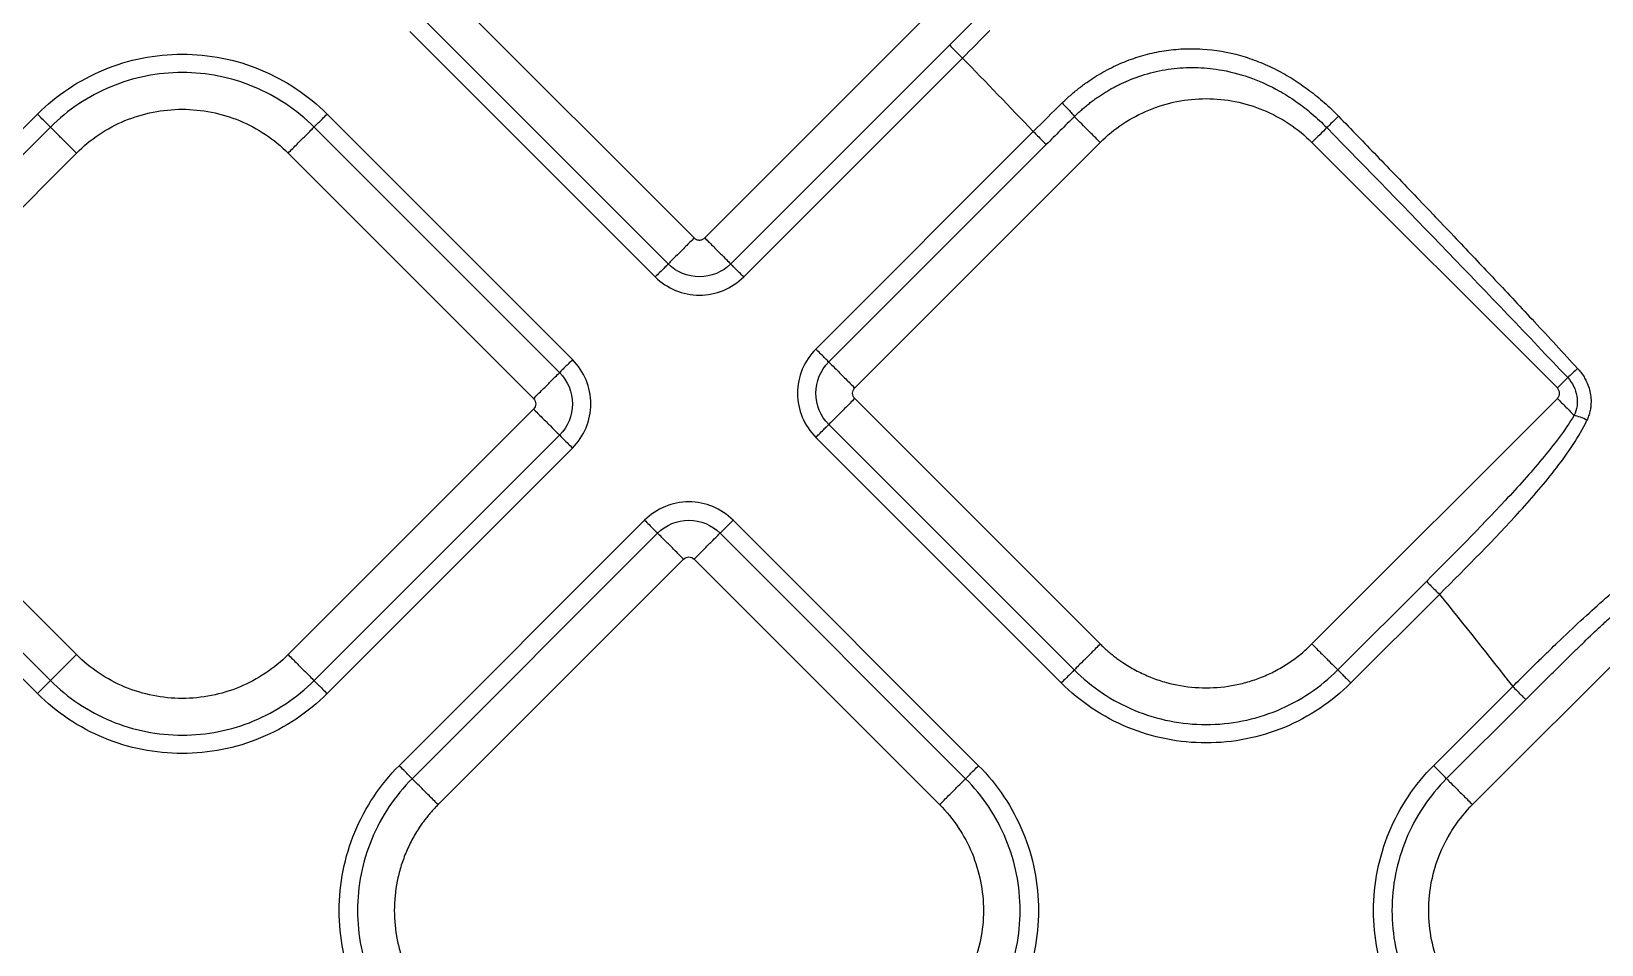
# Model space of a CAD drawing. Extents: x 525 to 613, y 487 to 635.
# Drawn here: x 574.076 to 578.291, y 554.742 to 557.193 of the extents above; entities that cross this region are included whole.
import ezdxf

# ---------------------------------------------------------------- set-up
doc = ezdxf.new("R2010")
doc.units = 0
doc.header["$MEASUREMENT"] = 0
doc.layers.add('1', color=4, linetype='Continuous')
doc.layers.add('STD TEST', color=3, linetype='Continuous')

# ---------------------------------------------------------------- blocks, each defined once
blk = doc.blocks.new('2023 VANGUARD')
at = {"layer": '1', "color": 3, "linetype": 'Continuous', "lineweight": 25}
for p, q in [((6.8952, -36.0521), (6.2364, -35.3933)), ((6.9235, -36.0521), (7.5823, -35.3933)), ((6.1667, -35.463), (6.8255, -36.1219)), ((6.1318, -35.4979), (6.7906, -36.1567)), ((6.9932, -36.1219), (7.5804, -35.5347)), ((7.0281, -36.1567), (7.6153, -35.5695)), ((5.1324, -35.7199), (4.4736, -36.3788)), ((6.5686, -36.3788), (5.9097, -35.7199)), ((5.1673, -35.7548), (4.5085, -36.4136)), ((6.5337, -36.4136), (5.8749, -35.7548)), ((7.8053, -35.7666), (7.2216, -36.3503)), ((7.8402, -35.8014), (7.2565, -36.3851)), ((7.985, -35.796), (7.3262, -36.4549)), ((9.212, -36.4549), (8.5532, -35.796)), ((4.5782, -36.4834), (5.237, -35.8245)), ((5.8051, -35.8245), (6.464, -36.4834)), ((7.985, -37.142), (7.3262, -36.4831)), ((8.5532, -37.142), (9.212, -36.4831)), ((5.237, -37.1705), (4.5782, -36.5116)), ((6.464, -36.5116), (5.8051, -37.1705)), ((4.5085, -36.5814), (5.1673, -37.2402)), ((5.8749, -37.2402), (6.5337, -36.5814)), ((7.2565, -36.5529), (7.9153, -37.2117)), ((4.4736, -36.6162), (5.1324, -37.2751)), ((5.9097, -37.2751), (6.5686, -36.6162)), ((7.2216, -36.5877), (7.8805, -37.2466)), ((6.7621, -36.8098), (6.1033, -37.4686)), ((7.6584, -37.4686), (6.9996, -36.8098)), ((6.797, -36.8446), (6.1381, -37.5035)), ((7.6235, -37.5035), (6.9647, -36.8446)), ((6.2079, -37.5732), (6.8667, -36.9144)), ((6.895, -36.9144), (7.5538, -37.5732)), ((9.6432, -36.9143), (8.9844, -37.5732)), ((8.6229, -37.2117), (8.8607, -36.9739)), ((8.6578, -37.2466), (8.8955, -37.0088)), ((9.0923, -37.2561), (8.8798, -37.4686)), ((9.1272, -37.2909), (8.9147, -37.5034))]:
    blk.add_line(p, q, dxfattribs=at)
for points, knots in [([(16.2356, -37.6487), (16.2231, -37.6185), (16.1993, -37.5612), (16.1653, -37.48), (16.1351, -37.4082), (16.1087, -37.3458), (16.0861, -37.2929), (16.0598, -37.2317), (16.0247, -37.1504), (15.9663, -37.017), (15.8604, -36.7798), (15.7066, -36.4495), (15.4478, -35.9271), (15.1006, -35.286), (14.6476, -34.5374), (14.159, -33.8115), (13.6363, -33.1098), (13.0814, -32.4332), (12.4958, -31.7833), (11.8806, -31.1611), (11.3315, -30.6551), (10.6673, -30.0857), (10.1204, -29.6596), (9.5407, -29.2472), (9.1735, -28.9991), (8.7738, -28.7449), (8.3992, -28.5191), (8.0243, -28.3051), (7.7228, -28.1427), (7.5039, -28.0292), (7.3702, -27.9614), (7.2385, -27.8959), (7.1087, -27.8328), (6.9809, -27.7717), (6.8961, -27.7323), (6.8542, -27.7127)], [0, 0, 0, 0, 0.007026, 0.013326, 0.018899, 0.023745, 0.027863, 0.031253, 0.038027, 0.046879, 0.062505, 0.093756, 0.125007, 0.187505, 0.250004, 0.3125, 0.374997, 0.437498, 0.499999, 0.562466, 0.624997, 0.659992, 0.749988, 0.773469, 0.812493, 0.844962, 0.874998, 0.90624, 0.937499, 0.948405, 0.959115, 0.969629, 0.979948, 0.990072, 1, 1, 1, 1]), ([(11.3486, -36.3428), (10.6703, -35.4223), (9.9227, -34.5527), (8.5373, -33.1674), (7.9295, -32.6216), (7.2943, -32.1099)], [0.10106613, 0.10106613, 0.10106613, 0.10106613, 0.125, 0.125, 0.14207255, 0.14207255, 0.14207255, 0.14207255]), ([(7.0704, -32.3878), (7.6957, -32.8916), (8.294, -33.4287), (9.6577, -34.7924), (10.3936, -35.6484), (11.0613, -36.5545)], [0.10106613, 0.10106613, 0.10106613, 0.10106613, 0.11813869, 0.11813869, 0.14207255, 0.14207255, 0.14207255, 0.14207255]), ([(7.9279, -32.461), (7.9512, -32.4807), (7.9978, -32.5202), (8.0677, -32.58), (8.1376, -32.6404), (8.2076, -32.7014), (8.2776, -32.7629), (8.3477, -32.8251), (8.4179, -32.8878), (8.4881, -32.9512), (8.5584, -33.0151), (8.6288, -33.0797), (8.6992, -33.1449), (8.8832, -33.3168), (9.177, -33.5998), (9.5731, -34.0013), (9.9586, -34.4126), (10.252, -34.7421), (10.4587, -34.9825), (10.5831, -35.1298), (10.7041, -35.2756), (10.8218, -35.4199), (10.9363, -35.5625), (11.011, -35.6576), (11.048, -35.7047)], [0, 0, 0, 0, 0.020298, 0.04069, 0.061176, 0.081759, 0.102439, 0.123219, 0.144097, 0.165076, 0.186156, 0.207336, 0.228618, 0.250003, 0.374909, 0.5, 0.625261, 0.749997, 0.793491, 0.836242, 0.878259, 0.919553, 0.960131, 1, 1, 1, 1]), ([(7.5804, -35.5347), (7.5864, -35.5287), (7.5983, -35.5167), (7.6162, -35.4988), (7.634, -35.4808), (7.6459, -35.4688), (7.6518, -35.4628)], [0, 0, 0, 0, 0.25037, 0.500481, 0.750351, 1, 1, 1, 1]), ([(5.1324, -35.7199), (5.1833, -35.6691), (5.2443, -35.6283), (5.3772, -35.5733), (5.4491, -35.559), (5.593, -35.559), (5.6649, -35.5733), (5.7979, -35.6283), (5.8589, -35.6691), (5.9097, -35.7199)], [0, 0, 0, 0, 0.25, 0.25, 0.5, 0.5, 0.75, 0.75, 1, 1, 1, 1]), ([(7.5804, -35.5347), (7.581, -35.5353), (7.5823, -35.5366), (7.5864, -35.5406), (7.5892, -35.5434), (7.5957, -35.55), (7.5996, -35.5538), (7.6074, -35.5617), (7.6115, -35.5657), (7.6153, -35.5695)], [0, 0, 0, 0, 0.25, 0.25, 0.5, 0.5, 0.75, 0.75, 1, 1, 1, 1]), ([(7.8828, -35.6899), (7.8864, -35.6865), (7.8936, -35.6795), (7.9048, -35.6695), (7.9161, -35.6598), (7.9278, -35.6505), (7.9396, -35.6415), (7.9518, -35.6328), (7.9745, -35.6175), (8.0089, -35.5974), (8.0563, -35.5761), (8.1056, -35.5598), (8.1562, -35.5491), (8.2077, -35.5438), (8.2766, -35.5443), (8.345, -35.5563), (8.4106, -35.5785), (8.4579, -35.5999), (8.5034, -35.6258), (8.5392, -35.6504), (8.5667, -35.672), (8.5866, -35.6889), (8.606, -35.7067), (8.6185, -35.7193), (8.6247, -35.7256)], [0, 0, 0, 0, 0.01794, 0.035834, 0.053696, 0.071538, 0.089373, 0.107215, 0.125076, 0.187821, 0.250359, 0.312548, 0.375205, 0.437778, 0.499999, 0.625067, 0.686946, 0.749859, 0.811838, 0.874749, 0.905627, 0.936763, 0.968205, 1, 1, 1, 1]), ([(5.8749, -35.7548), (5.8286, -35.7085), (5.7731, -35.6714), (5.652, -35.6213), (5.5866, -35.6083), (5.4556, -35.6083), (5.3901, -35.6213), (5.2691, -35.6714), (5.2136, -35.7085), (5.1673, -35.7548)], [0, 0, 0, 0, 0.25, 0.25, 0.5, 0.5, 0.75, 0.75, 1, 1, 1, 1]), ([(7.9156, -35.7265), (7.9188, -35.7234), (7.9252, -35.7172), (7.9352, -35.7082), (7.9454, -35.6995), (7.9558, -35.6911), (7.9664, -35.683), (7.9772, -35.6753), (7.9882, -35.6678), (7.9995, -35.6607), (8.011, -35.6539), (8.0227, -35.6474), (8.0346, -35.6413), (8.0467, -35.6355), (8.0744, -35.6231), (8.1196, -35.6076), (8.1727, -35.5978), (8.2158, -35.5946), (8.2589, -35.5946), (8.3192, -35.6012), (8.3924, -35.6215), (8.45, -35.6483), (8.4879, -35.6707), (8.5104, -35.6856), (8.5323, -35.7017), (8.5534, -35.7188), (8.5738, -35.7368), (8.5867, -35.7497), (8.5931, -35.7561)], [0, 0, 0, 0, 0.017734, 0.035401, 0.053014, 0.070591, 0.088146, 0.105696, 0.123255, 0.140852, 0.158494, 0.176159, 0.193826, 0.211475, 0.229085, 0.314357, 0.40023, 0.443099, 0.485888, 0.571342, 0.683039, 0.785824, 0.821351, 0.856939, 0.892597, 0.928327, 0.964129, 1, 1, 1, 1]), ([(7.8828, -35.6899), (7.8865, -35.6937), (7.8904, -35.6978), (7.898, -35.7058), (7.9016, -35.7097), (7.9077, -35.7166), (7.9103, -35.7195), (7.914, -35.7241), (7.9151, -35.7256), (7.9156, -35.7265)], [0, 0, 0, 0, 0.25, 0.25, 0.5, 0.5, 0.75, 0.75, 1, 1, 1, 1]), ([(7.985, -35.796), (8.0222, -35.7588), (8.0668, -35.7291), (8.164, -35.6888), (8.2165, -35.6784), (8.3217, -35.6784), (8.3743, -35.6888), (8.4714, -35.7291), (8.516, -35.7588), (8.5532, -35.796)], [0, 0, 0, 0, 0.25, 0.25, 0.5, 0.5, 0.75, 0.75, 1, 1, 1, 1]), ([(5.1673, -35.7548), (5.1659, -35.7534), (5.1616, -35.7491), (5.1489, -35.7365), (5.1407, -35.7282), (5.1324, -35.7199)], [0, 0, 0, 0, 0.5, 0.5, 1, 1, 1, 1]), ([(5.237, -35.8245), (5.2742, -35.7873), (5.3188, -35.7576), (5.4159, -35.7173), (5.4685, -35.7069), (5.5737, -35.7069), (5.6262, -35.7173), (5.7234, -35.7576), (5.768, -35.7873), (5.8051, -35.8245)], [0, 0, 0, 0, 0.25, 0.25, 0.5, 0.5, 0.75, 0.75, 1, 1, 1, 1]), ([(5.8749, -35.7548), (5.8762, -35.7534), (5.8806, -35.7491), (5.8932, -35.7365), (5.9015, -35.7282), (5.9097, -35.7199)], [0, 0, 0, 0, 0.5, 0.5, 1, 1, 1, 1]), ([(7.9156, -35.7265), (7.9093, -35.7328), (7.8967, -35.7452), (7.8779, -35.7639), (7.859, -35.7826), (7.8465, -35.7952), (7.8402, -35.8014)], [0, 0, 0, 0, 0.249575, 0.499419, 0.749554, 1, 1, 1, 1]), ([(7.985, -35.796), (7.9769, -35.7879), (7.9687, -35.7797), (7.9534, -35.7644), (7.9462, -35.7572), (7.9337, -35.7446), (7.9283, -35.7393), (7.92, -35.731), (7.9171, -35.7281), (7.9156, -35.7265)], [0, 0, 0, 0, 0.25, 0.25, 0.5, 0.5, 0.75, 0.75, 1, 1, 1, 1]), ([(8.6247, -35.7256), (8.6197, -35.7305), (8.614, -35.736), (8.6029, -35.7468), (8.5975, -35.7519), (8.5931, -35.7561)], [0, 0, 0, 0, 0.5, 0.5, 1, 1, 1, 1]), ([(8.6247, -35.7256), (8.6589, -35.7609), (8.7292, -35.8335), (8.8369, -35.9456), (8.9427, -36.0565), (9.048, -36.1678), (9.1544, -36.2812), (9.228, -36.3609), (9.2665, -36.4026)], [0, 0, 0, 0, 0.1581424, 0.3247966, 0.5000018, 0.6509863, 0.8176309, 1, 1, 1, 1]), ([(5.237, -35.8245), (5.2287, -35.8163), (5.2205, -35.808), (5.2049, -35.7925), (5.1977, -35.7852), (5.1851, -35.7726), (5.1797, -35.7672), (5.1715, -35.759), (5.1687, -35.7562), (5.1673, -35.7548)], [0, 0, 0, 0, 0.25, 0.25, 0.5, 0.5, 0.75, 0.75, 1, 1, 1, 1]), ([(5.8051, -35.8245), (5.8134, -35.8163), (5.8217, -35.808), (5.8372, -35.7925), (5.8445, -35.7852), (5.8571, -35.7726), (5.8625, -35.7672), (5.8707, -35.759), (5.8735, -35.7562), (5.8749, -35.7548)], [0, 0, 0, 0, 0.25, 0.25, 0.5, 0.5, 0.75, 0.75, 1, 1, 1, 1]), ([(7.8053, -35.7666), (7.8091, -35.7704), (7.8132, -35.7744), (7.821, -35.7823), (7.8249, -35.7861), (7.8314, -35.7927), (7.8342, -35.7954), (7.8383, -35.7995), (7.8396, -35.8008), (7.8402, -35.8014)], [0, 0, 0, 0, 0.25, 0.25, 0.5, 0.5, 0.75, 0.75, 1, 1, 1, 1]), ([(6.8952, -36.0521), (6.8878, -36.0595), (6.8799, -36.0674), (6.8644, -36.083), (6.8568, -36.0906), (6.8435, -36.1039), (6.8378, -36.1095), (6.8295, -36.1179), (6.8268, -36.1206), (6.8255, -36.1219)], [0, 0, 0, 0, 0.25, 0.25, 0.5, 0.5, 0.75, 0.75, 1, 1, 1, 1]), ([(6.8952, -36.0521), (6.8958, -36.0527), (6.8971, -36.0539), (6.8993, -36.0554), (6.9021, -36.0567), (6.9054, -36.0577), (6.9093, -36.0581), (6.9133, -36.0577), (6.917, -36.0566), (6.9206, -36.0548), (6.9225, -36.053), (6.9235, -36.0521)], [0, 0, 0, 0, 0.083478, 0.166388, 0.250171, 0.374789, 0.500105, 0.62472, 0.750039, 0.874841, 1, 1, 1, 1]), ([(6.9235, -36.0521), (6.9318, -36.0604), (6.94, -36.0687), (6.9556, -36.0842), (6.9628, -36.0915), (6.9754, -36.1041), (6.9808, -36.1095), (6.989, -36.1177), (6.9918, -36.1205), (6.9932, -36.1219)], [0, 0, 0, 0, 0.25, 0.25, 0.5, 0.5, 0.75, 0.75, 1, 1, 1, 1]), ([(6.8255, -36.1219), (6.8249, -36.1225), (6.8236, -36.1238), (6.8195, -36.1278), (6.8167, -36.1306), (6.8102, -36.1372), (6.8063, -36.141), (6.7985, -36.1489), (6.7944, -36.1529), (6.7906, -36.1567)], [0, 0, 0, 0, 0.25, 0.25, 0.5, 0.5, 0.75, 0.75, 1, 1, 1, 1]), ([(6.7906, -36.1567), (6.822, -36.1881), (6.8649, -36.2059), (6.9536, -36.2059), (6.997, -36.1878), (7.0281, -36.1567)], [0, 0, 0, 0, 0.5, 0.5, 1, 1, 1, 1]), ([(6.9932, -36.1219), (6.9712, -36.1438), (6.9406, -36.1566), (6.878, -36.1566), (6.8476, -36.144), (6.8255, -36.1219)], [0, 0, 0, 0, 0.5, 0.5, 1, 1, 1, 1]), ([(7.0281, -36.1567), (7.0243, -36.1529), (7.0202, -36.1489), (7.0124, -36.141), (7.0085, -36.1372), (7.002, -36.1306), (6.9992, -36.1278), (6.9951, -36.1238), (6.9938, -36.1225), (6.9932, -36.1219)], [0, 0, 0, 0, 0.25, 0.25, 0.5, 0.5, 0.75, 0.75, 1, 1, 1, 1]), ([(7.2216, -36.3503), (7.1903, -36.3816), (7.1725, -36.4246), (7.1724, -36.5133), (7.1905, -36.5566), (7.2216, -36.5877)], [0, 0, 0, 0, 0.5, 0.5, 1, 1, 1, 1]), ([(7.2565, -36.3851), (7.2559, -36.3845), (7.2546, -36.3832), (7.2505, -36.3792), (7.2477, -36.3764), (7.2412, -36.3698), (7.2373, -36.366), (7.2295, -36.3581), (7.2254, -36.3541), (7.2216, -36.3503)], [0, 0, 0, 0, 0.25, 0.25, 0.5, 0.5, 0.75, 0.75, 1, 1, 1, 1]), ([(6.464, -36.4834), (6.4722, -36.4751), (6.4805, -36.4668), (6.496, -36.4513), (6.5033, -36.444), (6.5159, -36.4314), (6.5213, -36.426), (6.5295, -36.4178), (6.5323, -36.415), (6.5337, -36.4136)], [0, 0, 0, 0, 0.25, 0.25, 0.5, 0.5, 0.75, 0.75, 1, 1, 1, 1]), ([(6.5686, -36.3788), (6.5648, -36.3826), (6.5607, -36.3866), (6.5528, -36.3945), (6.549, -36.3983), (6.5424, -36.4049), (6.5397, -36.4077), (6.5356, -36.4117), (6.5343, -36.413), (6.5337, -36.4136)], [0, 0, 0, 0, 0.25, 0.25, 0.5, 0.5, 0.75, 0.75, 1, 1, 1, 1]), ([(6.5337, -36.4136), (6.5557, -36.4356), (6.5684, -36.4662), (6.5684, -36.5289), (6.5559, -36.5592), (6.5337, -36.5814)], [0, 0, 0, 0, 0.5, 0.5, 1, 1, 1, 1]), ([(6.5686, -36.6162), (6.5999, -36.5849), (6.6177, -36.5419), (6.6178, -36.4532), (6.5997, -36.4099), (6.5686, -36.3788)], [0, 0, 0, 0, 0.5, 0.5, 1, 1, 1, 1]), ([(7.2565, -36.5529), (7.2345, -36.5309), (7.2217, -36.5003), (7.2218, -36.4376), (7.2343, -36.4073), (7.2565, -36.3851)], [0, 0, 0, 0, 0.5, 0.5, 1, 1, 1, 1]), ([(7.2565, -36.3851), (7.2579, -36.3865), (7.2607, -36.3893), (7.2689, -36.3975), (7.2742, -36.4029), (7.2869, -36.4155), (7.2941, -36.4228), (7.3097, -36.4383), (7.3179, -36.4466), (7.3262, -36.4549)], [0, 0, 0, 0, 0.25, 0.25, 0.5, 0.5, 0.75, 0.75, 1, 1, 1, 1]), ([(9.2665, -36.4026), (9.2623, -36.4065), (9.2577, -36.4108), (9.2484, -36.4192), (9.2438, -36.4234), (9.2397, -36.4272)], [0, 0, 0, 0, 0.5, 0.5, 1, 1, 1, 1]), ([(9.2665, -36.4026), (9.2679, -36.4042), (9.2707, -36.4073), (9.2747, -36.4123), (9.2785, -36.4174), (9.2819, -36.4227), (9.2852, -36.4281), (9.2902, -36.4374), (9.296, -36.4509), (9.3008, -36.469), (9.3028, -36.4876), (9.3021, -36.5041), (9.2996, -36.5183), (9.2963, -36.5302), (9.293, -36.5376), (9.2914, -36.5413)], [0, 0, 0, 0, 0.04201, 0.083798, 0.125458, 0.167087, 0.208779, 0.250631, 0.375564, 0.499335, 0.623873, 0.748826, 0.833278, 0.916694, 1, 1, 1, 1]), ([(7.3262, -36.4831), (7.3225, -36.4794), (7.3203, -36.4742), (7.3203, -36.4638), (7.3225, -36.4586), (7.3262, -36.4549)], [0, 0, 0, 0, 0.5, 0.5, 1, 1, 1, 1]), ([(9.212, -36.4831), (9.2126, -36.4825), (9.2138, -36.4812), (9.2152, -36.479), (9.2166, -36.4763), (9.2176, -36.4729), (9.218, -36.469), (9.2176, -36.4651), (9.2165, -36.4613), (9.2146, -36.4578), (9.2129, -36.4558), (9.212, -36.4549)], [0, 0, 0, 0, 0.083478, 0.166388, 0.250171, 0.374789, 0.500105, 0.62472, 0.750039, 0.874841, 1, 1, 1, 1]), ([(9.2397, -36.4272), (9.2526, -36.441), (9.2612, -36.4586), (9.2674, -36.4943), (9.2649, -36.5126), (9.2572, -36.5283)], [0, 0, 0, 0, 0.5, 0.5, 1, 1, 1, 1]), ([(6.464, -36.4834), (6.4677, -36.4871), (6.4698, -36.4923), (6.4698, -36.5027), (6.4677, -36.5079), (6.464, -36.5116)], [0, 0, 0, 0, 0.5, 0.5, 1, 1, 1, 1]), ([(7.3262, -36.4831), (7.3179, -36.4914), (7.3097, -36.4997), (7.2941, -36.5152), (7.2869, -36.5225), (7.2742, -36.5351), (7.2689, -36.5405), (7.2607, -36.5487), (7.2579, -36.5515), (7.2565, -36.5529)], [0, 0, 0, 0, 0.25, 0.25, 0.5, 0.5, 0.75, 0.75, 1, 1, 1, 1]), ([(9.212, -36.4831), (9.2194, -36.4905), (9.2273, -36.4985), (9.2429, -36.514), (9.2505, -36.5216), (9.2572, -36.5283)], [0, 0, 0, 0, 0.5, 0.5, 1, 1, 1, 1]), ([(6.464, -36.5116), (6.4714, -36.519), (6.4793, -36.527), (6.4948, -36.5425), (6.5024, -36.5501), (6.5157, -36.5634), (6.5214, -36.569), (6.5297, -36.5774), (6.5324, -36.5801), (6.5337, -36.5814)], [0, 0, 0, 0, 0.25, 0.25, 0.5, 0.5, 0.75, 0.75, 1, 1, 1, 1]), ([(9.2572, -36.5283), (9.2323, -36.5691), (9.2027, -36.6074), (9.1399, -36.683), (9.1064, -36.7202), (9.0038, -36.8302), (8.9327, -36.9019), (8.8607, -36.9739)], [0, 0, 0, 0, 0.25, 0.25, 0.5, 0.5, 1, 1, 1, 1]), ([(9.2914, -36.5413), (9.2858, -36.5385), (9.2798, -36.5358), (9.2679, -36.5313), (9.2622, -36.5295), (9.2572, -36.5283)], [0, 0, 0, 0, 0.5, 0.5, 1, 1, 1, 1]), ([(6.5337, -36.5814), (6.5343, -36.582), (6.5356, -36.5833), (6.5397, -36.5874), (6.5424, -36.5901), (6.549, -36.5967), (6.5528, -36.6005), (6.5607, -36.6084), (6.5648, -36.6124), (6.5686, -36.6162)], [0, 0, 0, 0, 0.25, 0.25, 0.5, 0.5, 0.75, 0.75, 1, 1, 1, 1]), ([(7.2216, -36.5877), (7.2254, -36.5839), (7.2295, -36.5799), (7.2373, -36.572), (7.2412, -36.5682), (7.2477, -36.5616), (7.2505, -36.5588), (7.2546, -36.5548), (7.2559, -36.5535), (7.2565, -36.5529)], [0, 0, 0, 0, 0.25, 0.25, 0.5, 0.5, 0.75, 0.75, 1, 1, 1, 1]), ([(8.8955, -37.0088), (8.9695, -36.9352), (9.0425, -36.8616), (9.1462, -36.7474), (9.1798, -36.7084), (9.2413, -36.6281), (9.2697, -36.5868), (9.2914, -36.5413)], [0, 0, 0, 0, 0.5, 0.5, 0.75, 0.75, 1, 1, 1, 1]), ([(6.9996, -36.8098), (6.9682, -36.7784), (6.9252, -36.7606), (6.8366, -36.7606), (6.7932, -36.7787), (6.7621, -36.8098)], [0, 0, 0, 0, 0.5, 0.5, 1, 1, 1, 1]), ([(6.7621, -36.8098), (6.7659, -36.8136), (6.77, -36.8176), (6.7778, -36.8255), (6.7816, -36.8293), (6.7882, -36.8359), (6.791, -36.8387), (6.795, -36.8427), (6.7963, -36.844), (6.797, -36.8446)], [0, 0, 0, 0, 0.25, 0.25, 0.5, 0.5, 0.75, 0.75, 1, 1, 1, 1]), ([(6.797, -36.8446), (6.8189, -36.8227), (6.8496, -36.8099), (6.9122, -36.8099), (6.9425, -36.8225), (6.9647, -36.8446)], [0, 0, 0, 0, 0.5, 0.5, 1, 1, 1, 1]), ([(6.9647, -36.8446), (6.9653, -36.844), (6.9666, -36.8427), (6.9707, -36.8387), (6.9734, -36.8359), (6.98, -36.8293), (6.9838, -36.8255), (6.9917, -36.8176), (6.9958, -36.8136), (6.9996, -36.8098)], [0, 0, 0, 0, 0.25, 0.25, 0.5, 0.5, 0.75, 0.75, 1, 1, 1, 1]), ([(6.8667, -36.9144), (6.8584, -36.9061), (6.8502, -36.8978), (6.8346, -36.8823), (6.8274, -36.875), (6.8147, -36.8624), (6.8094, -36.857), (6.8012, -36.8488), (6.7984, -36.846), (6.797, -36.8446)], [0, 0, 0, 0, 0.25, 0.25, 0.5, 0.5, 0.75, 0.75, 1, 1, 1, 1]), ([(6.895, -36.9144), (6.9024, -36.907), (6.9103, -36.8991), (6.9258, -36.8835), (6.9334, -36.8759), (6.9467, -36.8626), (6.9524, -36.857), (6.9607, -36.8486), (6.9634, -36.8459), (6.9647, -36.8446)], [0, 0, 0, 0, 0.25, 0.25, 0.5, 0.5, 0.75, 0.75, 1, 1, 1, 1]), ([(9.0923, -37.2561), (9.0986, -37.2498), (9.1108, -37.2377), (9.1282, -37.2205), (9.1441, -37.2047), (9.1585, -37.1906), (9.1744, -37.1751), (9.1919, -37.158), (9.2263, -37.1249), (9.2732, -37.0806), (9.3345, -37.025), (9.3858, -36.9812), (9.4286, -36.9477), (9.4595, -36.9252), (9.4881, -36.906), (9.5137, -36.8905), (9.537, -36.8781), (9.5568, -36.8688), (9.5743, -36.8619), (9.5898, -36.8568), (9.6001, -36.8544), (9.6051, -36.8533)], [0, 0, 0, 0, 0.039886, 0.076551, 0.109947, 0.140032, 0.166766, 0.209596, 0.250051, 0.381005, 0.499832, 0.624481, 0.68848, 0.748674, 0.800618, 0.848201, 0.887683, 0.923727, 0.950549, 0.975942, 1, 1, 1, 1]), ([(6.8667, -36.9144), (6.8704, -36.9107), (6.8756, -36.9085), (6.8861, -36.9085), (6.8913, -36.9107), (6.895, -36.9144)], [0, 0, 0, 0, 0.5, 0.5, 1, 1, 1, 1]), ([(9.1272, -37.2909), (9.1344, -37.2837), (9.1488, -37.2693), (9.1705, -37.2477), (9.1922, -37.2262), (9.2139, -37.2048), (9.2357, -37.1835), (9.2571, -37.1626), (9.2862, -37.1343), (9.317, -37.1049), (9.3543, -37.07), (9.3813, -37.0453), (9.4041, -37.025), (9.418, -37.0127), (9.432, -37.0007), (9.4461, -36.9888), (9.4602, -36.9772), (9.4744, -36.9658), (9.4887, -36.9545), (9.5031, -36.9436), (9.5176, -36.933), (9.5323, -36.9227), (9.5472, -36.9129), (9.5624, -36.9035), (9.5777, -36.8947), (9.5933, -36.8868), (9.6039, -36.8825), (9.6092, -36.8803)], [0, 0, 0, 0, 0.047729, 0.095405, 0.143032, 0.190616, 0.238161, 0.285682, 0.330946, 0.428462, 0.485341, 0.571255, 0.600481, 0.629624, 0.658684, 0.687659, 0.716549, 0.745355, 0.77408, 0.802723, 0.831284, 0.85977, 0.888196, 0.916618, 0.944856, 0.972703, 1, 1, 1, 1]), ([(8.8607, -36.9739), (8.8613, -36.9745), (8.8626, -36.9758), (8.8667, -36.9799), (8.8694, -36.9826), (8.876, -36.9892), (8.8798, -36.993), (8.8877, -37.0009), (8.8917, -37.005), (8.8955, -37.0088)], [0, 0, 0, 0, 0.25, 0.25, 0.5, 0.5, 0.75, 0.75, 1, 1, 1, 1]), ([(5.237, -37.1705), (5.2287, -37.1788), (5.2205, -37.187), (5.2049, -37.2025), (5.1977, -37.2098), (5.1851, -37.2224), (5.1797, -37.2278), (5.1715, -37.236), (5.1687, -37.2388), (5.1673, -37.2402)], [0, 0, 0, 0, 0.25, 0.25, 0.5, 0.5, 0.75, 0.75, 1, 1, 1, 1]), ([(5.8051, -37.1705), (5.768, -37.2077), (5.7234, -37.2374), (5.6262, -37.2777), (5.5737, -37.2881), (5.4685, -37.2881), (5.4159, -37.2777), (5.3188, -37.2374), (5.2742, -37.2077), (5.237, -37.1705)], [0, 0, 0, 0, 0.25, 0.25, 0.5, 0.5, 0.75, 0.75, 1, 1, 1, 1]), ([(5.8051, -37.1705), (5.8134, -37.1788), (5.8217, -37.187), (5.8372, -37.2025), (5.8445, -37.2098), (5.8571, -37.2224), (5.8625, -37.2278), (5.8707, -37.236), (5.8735, -37.2388), (5.8749, -37.2402)], [0, 0, 0, 0, 0.25, 0.25, 0.5, 0.5, 0.75, 0.75, 1, 1, 1, 1]), ([(7.985, -37.142), (7.9768, -37.1502), (7.9685, -37.1585), (7.953, -37.174), (7.9457, -37.1813), (7.9331, -37.1939), (7.9277, -37.1993), (7.9195, -37.2075), (7.9167, -37.2103), (7.9153, -37.2117)], [0, 0, 0, 0, 0.25, 0.25, 0.5, 0.5, 0.75, 0.75, 1, 1, 1, 1]), ([(7.985, -37.142), (7.9882, -37.145), (7.9944, -37.1512), (8.0042, -37.16), (8.0142, -37.1685), (8.0245, -37.1767), (8.0351, -37.1845), (8.0531, -37.197), (8.0794, -37.2128), (8.1151, -37.2296), (8.1523, -37.243), (8.2033, -37.2557), (8.2691, -37.2622), (8.3349, -37.2557), (8.3859, -37.243), (8.4231, -37.2297), (8.4588, -37.2128), (8.487, -37.1958), (8.5085, -37.1807), (8.5241, -37.1686), (8.539, -37.1557), (8.5485, -37.1466), (8.5532, -37.142)], [0, 0, 0, 0, 0.020878, 0.041713, 0.062527, 0.083344, 0.104185, 0.125072, 0.187569, 0.2501, 0.312596, 0.375127, 0.500003, 0.62488, 0.687376, 0.749907, 0.812404, 0.874935, 0.906232, 0.937459, 0.968689, 1, 1, 1, 1]), ([(8.5532, -37.142), (8.5614, -37.1502), (8.5697, -37.1585), (8.5852, -37.174), (8.5925, -37.1813), (8.6051, -37.1939), (8.6105, -37.1993), (8.6187, -37.2075), (8.6215, -37.2103), (8.6229, -37.2117)], [0, 0, 0, 0, 0.25, 0.25, 0.5, 0.5, 0.75, 0.75, 1, 1, 1, 1]), ([(7.9153, -37.2117), (7.9139, -37.2131), (7.9096, -37.2174), (7.897, -37.23), (7.8887, -37.2383), (7.8805, -37.2466)], [0, 0, 0, 0, 0.5, 0.5, 1, 1, 1, 1]), ([(7.9153, -37.2117), (7.9616, -37.258), (8.0171, -37.2951), (8.1381, -37.3452), (8.2036, -37.3582), (8.3346, -37.3582), (8.4001, -37.3452), (8.5211, -37.2951), (8.5766, -37.258), (8.6229, -37.2117)], [0, 0, 0, 0, 0.25, 0.25, 0.5, 0.5, 0.75, 0.75, 1, 1, 1, 1]), ([(8.6229, -37.2117), (8.6243, -37.2131), (8.6286, -37.2174), (8.6413, -37.23), (8.6495, -37.2383), (8.6578, -37.2466)], [0, 0, 0, 0, 0.5, 0.5, 1, 1, 1, 1]), ([(5.1673, -37.2402), (5.1659, -37.2416), (5.1616, -37.2459), (5.1489, -37.2586), (5.1407, -37.2668), (5.1324, -37.2751)], [0, 0, 0, 0, 0.5, 0.5, 1, 1, 1, 1]), ([(5.1673, -37.2402), (5.2136, -37.2865), (5.2691, -37.3236), (5.3901, -37.3737), (5.4556, -37.3867), (5.5866, -37.3867), (5.652, -37.3737), (5.7731, -37.3236), (5.8286, -37.2865), (5.8749, -37.2402)], [0, 0, 0, 0, 0.25, 0.25, 0.5, 0.5, 0.75, 0.75, 1, 1, 1, 1]), ([(5.8749, -37.2402), (5.8762, -37.2416), (5.8806, -37.2459), (5.8932, -37.2586), (5.9015, -37.2668), (5.9097, -37.2751)], [0, 0, 0, 0, 0.5, 0.5, 1, 1, 1, 1]), ([(8.6578, -37.2466), (8.6069, -37.2974), (8.5459, -37.3382), (8.413, -37.3932), (8.3411, -37.4075), (8.1972, -37.4075), (8.1252, -37.3932), (7.9923, -37.3382), (7.9313, -37.2974), (7.8805, -37.2466)], [0, 0, 0, 0, 0.25, 0.25, 0.5, 0.5, 0.75, 0.75, 1, 1, 1, 1]), ([(9.0923, -37.2561), (9.0961, -37.2599), (9.1002, -37.2639), (9.108, -37.2718), (9.1118, -37.2756), (9.1184, -37.2822), (9.1212, -37.2849), (9.1252, -37.289), (9.1265, -37.2903), (9.1272, -37.2909)], [0, 0, 0, 0, 0.25, 0.25, 0.5, 0.5, 0.75, 0.75, 1, 1, 1, 1]), ([(5.9097, -37.2751), (5.8589, -37.3259), (5.7979, -37.3667), (5.6649, -37.4217), (5.593, -37.436), (5.4491, -37.436), (5.3772, -37.4217), (5.2443, -37.3667), (5.1833, -37.3259), (5.1324, -37.2751)], [0, 0, 0, 0, 0.25, 0.25, 0.5, 0.5, 0.75, 0.75, 1, 1, 1, 1]), ([(6.1033, -38.2459), (6.0524, -38.195), (6.0117, -38.1341), (5.9566, -38.0011), (5.9423, -37.9292), (5.9423, -37.7853), (5.9566, -37.7134), (6.0117, -37.5805), (6.0524, -37.5195), (6.1033, -37.4686)], [0, 0, 0, 0, 0.25, 0.25, 0.5, 0.5, 0.75, 0.75, 1, 1, 1, 1]), ([(6.1381, -37.5035), (6.0918, -37.5498), (6.0547, -37.6053), (6.0046, -37.7263), (5.9916, -37.7918), (5.9916, -37.9228), (6.0046, -37.9882), (6.0547, -38.1092), (6.0918, -38.1647), (6.1381, -38.2111)], [0, 0, 0, 0, 0.25, 0.25, 0.5, 0.5, 0.75, 0.75, 1, 1, 1, 1]), ([(6.1381, -37.5035), (6.1368, -37.5021), (6.1324, -37.4978), (6.1198, -37.4851), (6.1115, -37.4769), (6.1033, -37.4686)], [0, 0, 0, 0, 0.5, 0.5, 1, 1, 1, 1]), ([(6.2079, -37.5732), (6.1996, -37.5649), (6.1913, -37.5567), (6.1758, -37.5411), (6.1685, -37.5339), (6.1559, -37.5212), (6.1505, -37.5159), (6.1423, -37.5077), (6.1395, -37.5049), (6.1381, -37.5035)], [0, 0, 0, 0, 0.25, 0.25, 0.5, 0.5, 0.75, 0.75, 1, 1, 1, 1]), ([(7.5538, -37.5732), (7.5621, -37.5649), (7.5703, -37.5567), (7.5859, -37.5411), (7.5931, -37.5339), (7.6058, -37.5212), (7.6111, -37.5159), (7.6193, -37.5077), (7.6222, -37.5049), (7.6235, -37.5035)], [0, 0, 0, 0, 0.25, 0.25, 0.5, 0.5, 0.75, 0.75, 1, 1, 1, 1]), ([(7.6235, -37.5035), (7.6249, -37.5021), (7.6293, -37.4978), (7.6419, -37.4851), (7.6501, -37.4769), (7.6584, -37.4686)], [0, 0, 0, 0, 0.5, 0.5, 1, 1, 1, 1]), ([(7.6235, -38.2111), (7.6698, -38.1647), (7.7069, -38.1092), (7.7571, -37.9882), (7.7701, -37.9228), (7.7701, -37.7918), (7.7571, -37.7263), (7.7069, -37.6053), (7.6698, -37.5498), (7.6235, -37.5035)], [0, 0, 0, 0, 0.25, 0.25, 0.5, 0.5, 0.75, 0.75, 1, 1, 1, 1]), ([(7.6584, -37.4686), (7.7093, -37.5195), (7.75, -37.5805), (7.8051, -37.7134), (7.8194, -37.7853), (7.8194, -37.9292), (7.8051, -38.0011), (7.75, -38.1341), (7.7093, -38.195), (7.6584, -38.2459)], [0, 0, 0, 0, 0.25, 0.25, 0.5, 0.5, 0.75, 0.75, 1, 1, 1, 1]), ([(8.8798, -38.2459), (8.8289, -38.195), (8.7882, -38.134), (8.7331, -38.0011), (8.7188, -37.9292), (8.7188, -37.7853), (8.7331, -37.7134), (8.7882, -37.5804), (8.8289, -37.5195), (8.8798, -37.4686)], [0, 0, 0, 0, 0.25, 0.25, 0.5, 0.5, 0.75, 0.75, 1, 1, 1, 1]), ([(8.9147, -37.5034), (8.8683, -37.5498), (8.8313, -37.6053), (8.7811, -37.7263), (8.7681, -37.7917), (8.7681, -37.9227), (8.7811, -37.9882), (8.8313, -38.1092), (8.8683, -38.1647), (8.9147, -38.211)], [0, 0, 0, 0, 0.25, 0.25, 0.5, 0.5, 0.75, 0.75, 1, 1, 1, 1]), ([(8.9147, -37.5034), (8.9133, -37.5021), (8.9089, -37.4977), (8.8963, -37.4851), (8.8881, -37.4769), (8.8798, -37.4686)], [0, 0, 0, 0, 0.5, 0.5, 1, 1, 1, 1]), ([(8.9147, -37.5034), (8.916, -37.5048), (8.9189, -37.5076), (8.927, -37.5158), (8.9324, -37.5212), (8.945, -37.5338), (8.9523, -37.5411), (8.9678, -37.5566), (8.9761, -37.5649), (8.9844, -37.5732)], [0, 0, 0, 0, 0.25, 0.25, 0.5, 0.5, 0.75, 0.75, 1, 1, 1, 1]), ([(6.2079, -37.5732), (6.2048, -37.5763), (6.1986, -37.5826), (6.1898, -37.5923), (6.1813, -37.6024), (6.1732, -37.6126), (6.1653, -37.6232), (6.1529, -37.6412), (6.1371, -37.6676), (6.1202, -37.7033), (6.1069, -37.7405), (6.0941, -37.7915), (6.0876, -37.8573), (6.0941, -37.923), (6.1069, -37.9741), (6.1202, -38.0112), (6.1371, -38.0469), (6.154, -38.0752), (6.1691, -38.0967), (6.1813, -38.1122), (6.1941, -38.1272), (6.2033, -38.1366), (6.2079, -38.1413)], [0, 0, 0, 0, 0.020878, 0.041713, 0.062527, 0.083344, 0.104185, 0.125072, 0.187569, 0.2501, 0.312596, 0.375127, 0.500003, 0.62488, 0.687376, 0.749907, 0.812404, 0.874935, 0.906232, 0.937459, 0.968689, 1, 1, 1, 1]), ([(7.5538, -37.5732), (7.591, -37.6104), (7.6208, -37.6549), (7.661, -37.7521), (7.6715, -37.8047), (7.6715, -37.9099), (7.661, -37.9624), (7.6208, -38.0596), (7.591, -38.1041), (7.5538, -38.1413)], [0, 0, 0, 0, 0.25, 0.25, 0.5, 0.5, 0.75, 0.75, 1, 1, 1, 1]), ([(8.9844, -38.1413), (8.9472, -38.1041), (8.9174, -38.0596), (8.8772, -37.9624), (8.8667, -37.9098), (8.8667, -37.8046), (8.8772, -37.7521), (8.9174, -37.6549), (8.9472, -37.6104), (8.9844, -37.5732)], [0, 0, 0, 0, 0.25, 0.25, 0.5, 0.5, 0.75, 0.75, 1, 1, 1, 1])]:
    blk.add_open_spline(points, degree=3, knots=knots, dxfattribs=at)
for points in [[(7.6153, -35.5695), (7.6398, -35.5451), (7.6642, -35.5204), (7.6884, -35.4957)], [(7.6153, -35.5695), (7.679, -35.6348), (7.7424, -35.7004), (7.8053, -35.7666)], [(7.8828, -35.6899), (7.8569, -35.7153), (7.831, -35.7409), (7.8053, -35.7666)], [(8.5931, -35.7561), (8.5814, -35.7678), (8.5673, -35.7819), (8.5532, -35.796)], [(8.5931, -35.7561), (8.8104, -35.9782), (9.0265, -36.2014), (9.2397, -36.4272)], [(9.2397, -36.4272), (9.2305, -36.4364), (9.2209, -36.446), (9.212, -36.4549)], [(8.8955, -37.0088), (8.9617, -37.0906), (9.0273, -37.1731), (9.0923, -37.2561)]]:
    blk.add_open_spline(points, degree=3, dxfattribs=at)
blk = doc.blocks.new('2026 Vanguard')
at = {"layer": 'STD TEST', "color": 1}
blk.add_blockref('2023 VANGUARD', (44.1613, 88.209), dxfattribs=at)

msp = doc.modelspace()

# ---------------------------------------------------------------- block references
at = {"layer": '1'}
msp.add_blockref('2026 Vanguard', (524.7985, 504.4821), dxfattribs=at)

doc.saveas('drawing.dxf')
